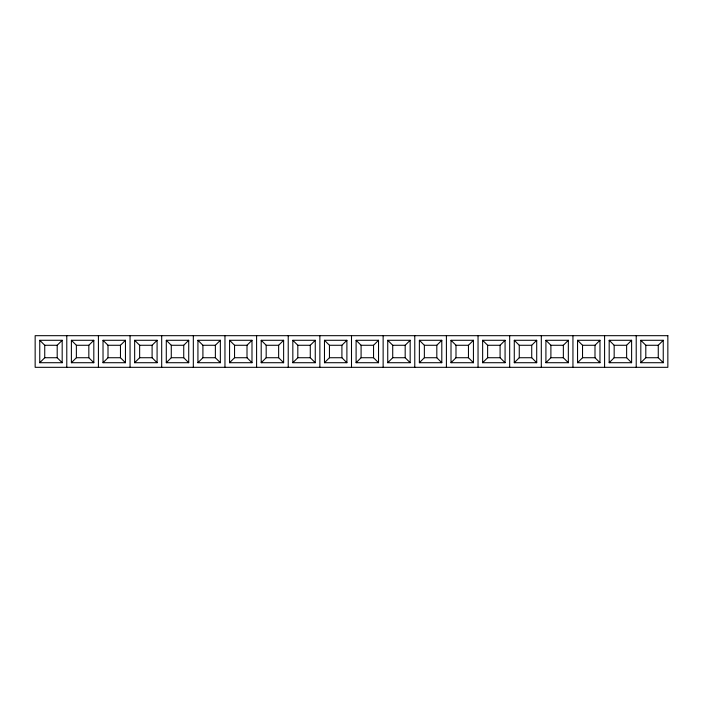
<?xml version="1.0" encoding="UTF-8"?>
<svg xmlns="http://www.w3.org/2000/svg" width="703" height="703" viewBox="0 0 703 703"><rect width="100%" height="100%" fill="white"/><g stroke="black" fill="none" stroke-linecap="round" stroke-linejoin="round"><path stroke-width="1.05" d="M39.755 362.713L44.737 357.73L44.737 345.27L39.755 340.287L62.18 340.287L62.18 362.713L39.755 362.713L39.755 340.287M62.18 362.713L57.198 357.73L57.198 345.27L62.18 340.287M71.39 362.713L76.372 357.73L76.372 345.27L71.39 340.287L93.815 340.287L93.815 362.713L71.39 362.713L71.39 340.287M93.815 362.713L88.833 357.73L88.833 345.27L93.815 340.287M103.025 362.713L108.007 357.73L108.007 345.27L103.025 340.287L125.45 340.287L125.45 362.713L103.025 362.713L103.025 340.287M125.45 362.713L120.468 357.73L120.468 345.27L125.45 340.287M134.66 362.713L139.642 357.73L139.642 345.27L134.66 340.287L157.085 340.287L157.085 362.713L134.66 362.713L134.66 340.287M157.085 362.713L152.103 357.73L152.103 345.27L157.085 340.287M166.295 362.713L171.277 357.73L171.277 345.27L166.295 340.287L188.72 340.287L188.72 362.713L166.295 362.713L166.295 340.287M188.72 362.713L183.738 357.73L183.738 345.27L188.72 340.287M197.93 362.713L202.912 357.73L215.373 357.73L220.355 362.713L197.93 362.713L197.93 340.287L220.355 340.287L220.355 362.713M215.373 357.73L215.373 345.27L220.355 340.287M229.565 362.713L234.547 357.73L234.547 345.27L229.565 340.287L251.99 340.287L251.99 362.713L229.565 362.713L229.565 340.287M251.99 362.713L247.008 357.73L247.008 345.27L251.99 340.287M261.2 362.713L266.182 357.73L266.182 345.27L261.2 340.287L283.625 340.287L283.625 362.713L261.2 362.713L261.2 340.287M283.625 362.713L278.643 357.73L278.643 345.27L283.625 340.287M292.835 362.713L297.817 357.73L297.817 345.27L292.835 340.287L315.26 340.287L315.26 362.713L292.835 362.713L292.835 340.287M315.26 362.713L310.278 357.73L310.278 345.27L315.26 340.287M324.47 362.713L329.452 357.73L329.452 345.27L324.47 340.287L346.895 340.287L346.895 362.713L324.47 362.713L324.47 340.287M346.895 362.713L341.913 357.73L341.913 345.27L346.895 340.287M356.105 362.713L361.087 357.73L361.087 345.27L356.105 340.287L378.53 340.287L378.53 362.713L356.105 362.713L356.105 340.287M378.53 362.713L373.548 357.73L373.548 345.27L378.53 340.287M387.74 362.713L392.722 357.73L405.183 357.73L410.165 362.713L387.74 362.713L387.74 340.287L410.165 340.287L410.165 362.713M405.183 357.73L405.183 345.27L410.165 340.287M419.375 362.713L424.357 357.73L424.357 345.27L419.375 340.287L441.8 340.287L441.8 362.713L419.375 362.713L419.375 340.287M441.8 362.713L436.818 357.73L436.818 345.27L441.8 340.287M451.01 362.713L455.992 357.73L455.992 345.27L451.01 340.287L473.435 340.287L473.435 362.713L451.01 362.713L451.01 340.287M473.435 362.713L468.453 357.73L468.453 345.27L473.435 340.287M482.645 362.713L487.627 357.73L500.088 357.73L505.07 362.713L482.645 362.713L482.645 340.287L505.07 340.287L505.07 362.713M500.088 357.73L500.088 345.27L505.07 340.287M514.28 362.713L519.262 357.73L519.262 345.27L514.28 340.287L536.705 340.287L536.705 362.713L514.28 362.713L514.28 340.287M536.705 362.713L531.723 357.73L531.723 345.27L536.705 340.287M545.915 362.713L550.897 357.73L550.897 345.27L545.915 340.287L568.34 340.287L568.34 362.713L545.915 362.713L545.915 340.287M568.34 362.713L563.358 357.73L563.358 345.27L568.34 340.287M577.55 362.713L582.532 357.73L582.532 345.27L577.55 340.287L599.975 340.287L599.975 362.713L577.55 362.713L577.55 340.287M599.975 362.713L594.993 357.73L594.993 345.27L599.975 340.287M609.185 362.713L614.167 357.73L626.628 357.73L631.61 362.713L609.185 362.713L609.185 340.287L631.61 340.287L631.61 362.713M626.628 357.73L626.628 345.27L631.61 340.287M640.82 362.713L645.802 357.73L658.263 357.73L663.245 362.713L640.82 362.713L640.82 340.287L663.245 340.287L663.245 362.713M658.263 357.73L658.263 345.27L663.245 340.287M44.737 345.27L57.198 345.27M76.372 345.27L88.833 345.27M108.007 345.27L120.468 345.27M139.642 345.27L152.103 345.27M171.277 345.27L183.738 345.27M197.93 340.287L202.912 345.27L215.373 345.27M234.547 345.27L247.008 345.27M266.182 345.27L278.643 345.27M297.817 345.27L310.278 345.27M329.452 345.27L341.913 345.27M361.087 345.27L373.548 345.27M387.74 340.287L392.722 345.27L405.183 345.27M424.357 345.27L436.818 345.27M455.992 345.27L468.453 345.27M482.645 340.287L487.627 345.27L500.088 345.27M519.262 345.27L531.723 345.27M550.897 345.27L563.358 345.27M582.532 345.27L594.993 345.27M609.185 340.287L614.167 345.27L626.628 345.27M640.82 340.287L645.802 345.27L658.263 345.27M44.737 357.73L57.198 357.73M76.372 357.73L88.833 357.73M108.007 357.73L120.468 357.73M139.642 357.73L152.103 357.73M171.277 357.73L183.738 357.73M234.547 357.73L247.008 357.73M266.182 357.73L278.643 357.73M297.817 357.73L310.278 357.73M329.452 357.73L341.913 357.73M361.087 357.73L373.548 357.73M424.357 357.73L436.818 357.73M455.992 357.73L468.453 357.73M519.262 357.73L531.723 357.73M550.897 357.73L563.358 357.73M582.532 357.73L594.993 357.73M645.802 345.27L645.802 357.73M636.215 335.683L636.215 367.317M614.167 345.27L614.167 357.73M604.58 335.683L604.58 367.317M572.945 335.683L572.945 367.317M541.31 335.683L541.31 367.317M509.675 335.683L509.675 367.317M487.627 345.27L487.627 357.73M478.04 335.683L478.04 367.317M446.405 335.683L446.405 367.317M414.77 335.683L414.77 367.317M392.722 345.27L392.722 357.73M383.135 335.683L383.135 367.317M351.5 335.683L351.5 367.317M319.865 335.683L319.865 367.317M288.23 335.683L288.23 367.317M256.595 335.683L256.595 367.317M224.96 335.683L224.96 367.317M202.912 345.27L202.912 357.73M193.325 335.683L193.325 367.317M161.69 335.683L161.69 367.317M130.055 335.683L130.055 367.317M98.42 335.683L98.42 367.317M66.785 335.683L66.785 367.317M667.85 335.683L35.15 335.683L35.15 367.317L667.85 367.317L667.85 335.683"/></g></svg>
